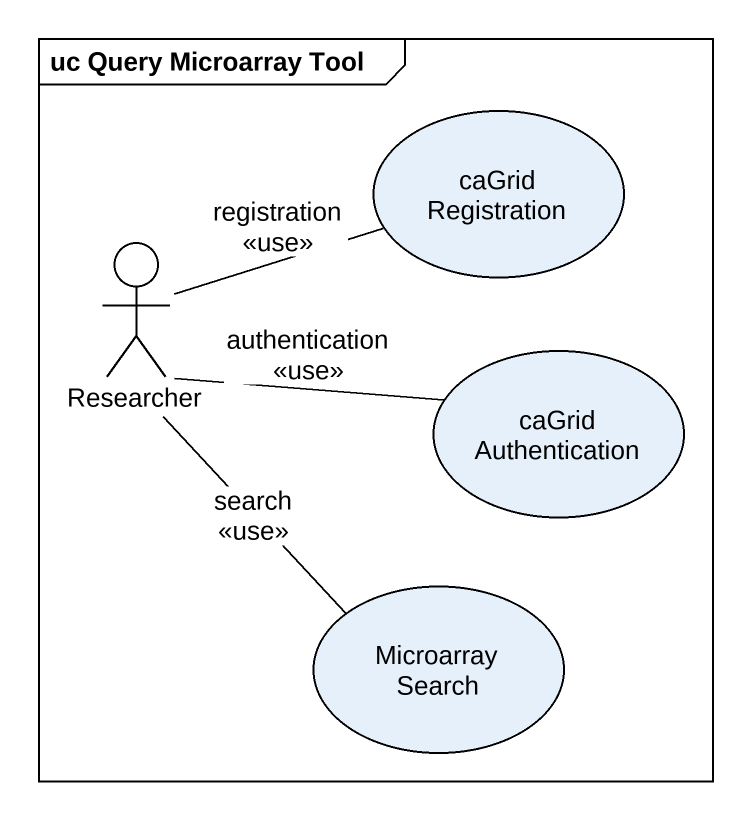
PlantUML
@startuml
mainframe uc Query Microarray Tool
usecase "caGrid Registration" as caGrid_Registration
actor Researcher
usecase "caGrid Authentication" as caGrid_Authentication
usecase "Microarray Search" as Microarray_Search
Researcher -right- caGrid_Registration : registration\n<<use>>
Researcher -right- caGrid_Authentication : authentication\n<<use>>
Researcher -- Microarray_Search : search\n<<use>>
@enduml
